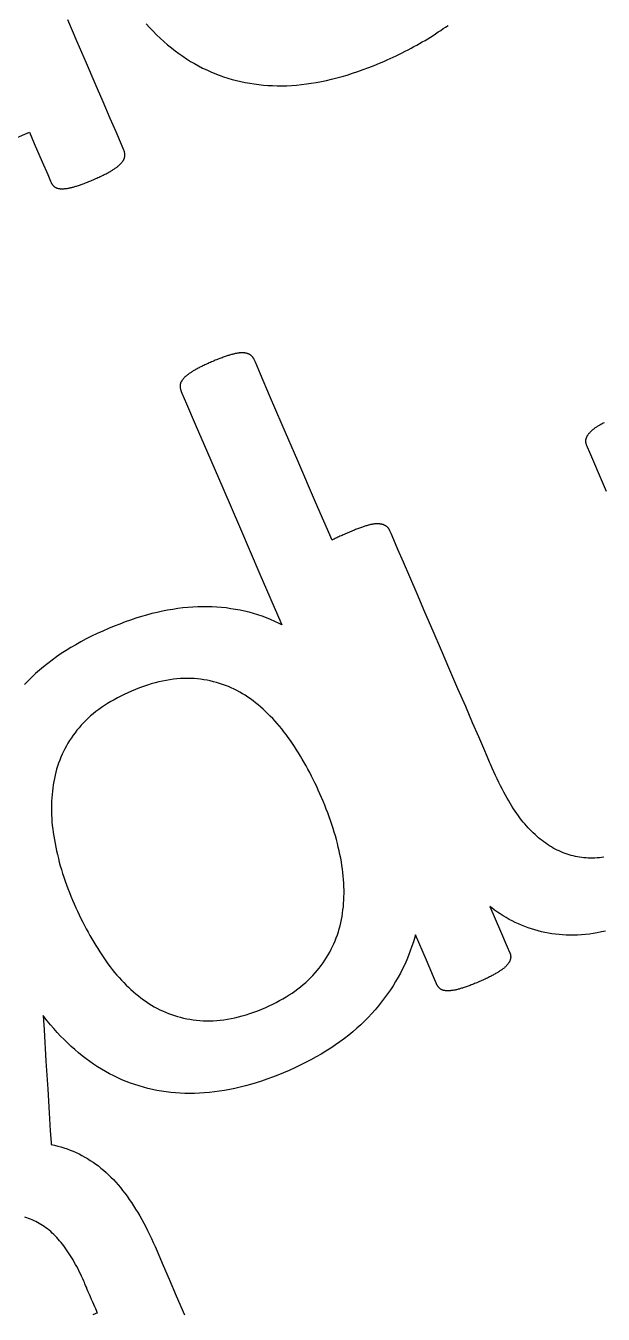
# Model space of a CAD drawing. Header units: millimetres. Extents: x 47 to 159, y 49 to 299.
# Drawn here: x 130.19 to 136.95, y 236.58 to 251.67 of the extents above; entities that cross this region are included whole.
import ezdxf

# ---------------------------------------------------------------- set-up
doc = ezdxf.new("R2010")
doc.units = ezdxf.units.MM

# ---------------------------------------------------------------- blocks, each defined once
blk = doc.blocks.new('angel 01')
for points in [[(4.805, 200.432), (7.571, 201.624), (7.627, 201.494), (7.72, 201.279), (7.785, 201.129), (7.818, 201.052), (7.822, 201.042), (7.824, 201.037), (7.826, 201.033), (7.828, 201.029), (7.831, 201.025), (7.833, 201.021), (7.836, 201.017), (7.838, 201.013), (7.841, 201.009), (7.844, 201.006), (7.846, 201.003), (7.849, 200.999), (7.852, 200.996), (7.855, 200.993), (7.858, 200.991), (7.862, 200.988), (7.865, 200.985), (7.868, 200.983), (7.872, 200.981), (7.875, 200.979), (7.879, 200.976), (7.883, 200.975), (7.887, 200.973), (7.892, 200.971), (7.896, 200.97), (7.901, 200.968), (7.906, 200.967), (7.911, 200.966), (7.916, 200.965), (7.921, 200.964), (7.927, 200.964), (7.933, 200.963), (7.939, 200.963), (7.945, 200.962), (7.951, 200.962), (7.957, 200.962), (7.964, 200.962), (7.971, 200.963), (7.978, 200.963), (7.985, 200.964), (7.992, 200.964), (8, 200.965), (8.007, 200.966), (8.015, 200.967), (8.023, 200.969), (8.032, 200.97), (8.04, 200.972), (8.049, 200.974), (8.057, 200.976), (8.066, 200.978), (8.076, 200.98), (8.085, 200.983), (8.095, 200.985), (8.104, 200.988), (8.114, 200.991), (8.124, 200.994), (8.135, 200.998), (8.146, 201.001), (8.156, 201.005), (8.168, 201.009), (8.179, 201.013), (8.19, 201.017), (8.202, 201.021), (8.214, 201.026), (8.227, 201.03), (8.239, 201.035), (8.252, 201.04), (8.265, 201.046), (8.278, 201.051), (8.291, 201.057), (8.305, 201.063), (8.319, 201.069), (8.333, 201.075), (8.347, 201.081), (8.361, 201.087), (8.374, 201.093), (8.388, 201.099), (8.4, 201.105), (8.413, 201.111), (8.425, 201.117), (8.436, 201.122), (8.448, 201.128), (8.459, 201.134), (8.47, 201.139), (8.48, 201.145), (8.49, 201.15), (8.5, 201.155), (8.51, 201.161), (8.519, 201.166), (8.528, 201.171), (8.536, 201.176), (8.544, 201.181), (8.553, 201.187), (8.56, 201.192), (8.568, 201.197), (8.575, 201.202), (8.582, 201.207), (8.589, 201.211), (8.596, 201.216), (8.602, 201.221), (8.608, 201.226), (8.614, 201.231), (8.619, 201.236), (8.624, 201.24), (8.629, 201.245), (8.634, 201.25), (8.639, 201.254), (8.643, 201.259), (8.647, 201.263), (8.651, 201.268), (8.654, 201.272), (8.658, 201.277), (8.661, 201.281), (8.664, 201.286), (8.667, 201.29), (8.67, 201.295), (8.673, 201.299), (8.675, 201.303), (8.677, 201.308), (8.679, 201.312), (8.681, 201.316), (8.683, 201.321), (8.684, 201.325), (8.685, 201.329), (8.686, 201.334), (8.687, 201.338), (8.688, 201.342), (8.689, 201.346), (8.689, 201.35), (8.689, 201.355), (8.689, 201.359), (8.689, 201.363), (8.689, 201.368), (8.689, 201.372), (8.688, 201.377), (8.687, 201.381), (8.686, 201.386), (8.685, 201.39), (8.684, 201.395), (8.683, 201.399), (8.681, 201.404), (8.679, 201.408), (8.678, 201.413), (8.668, 201.435), (8.636, 201.509), (8.585, 201.629), (8.516, 201.787), (8.434, 201.979), (8.34, 202.196), (8.238, 202.433), (8.13, 202.684), (8.019, 202.941)], [(8.938, 202.894), (8.978, 202.85), (9.02, 202.807), (9.061, 202.765), (9.103, 202.725), (9.146, 202.687), (9.189, 202.649), (9.233, 202.613), (9.277, 202.579), (9.321, 202.546), (9.366, 202.514), (9.412, 202.484), (9.458, 202.455), (9.504, 202.428), (9.551, 202.402), (9.599, 202.377), (9.647, 202.354), (9.695, 202.332), (9.744, 202.312), (9.793, 202.293), (9.843, 202.275), (9.893, 202.259), (9.944, 202.244), (9.995, 202.23), (10.046, 202.218), (10.098, 202.207), (10.151, 202.198), (10.203, 202.19), (10.257, 202.183), (10.311, 202.177), (10.365, 202.173), (10.419, 202.171), (10.474, 202.169), (10.53, 202.169), (10.586, 202.17), (10.642, 202.173), (10.699, 202.177), (10.756, 202.183), (10.814, 202.19), (10.872, 202.198), (10.931, 202.207), (10.99, 202.219), (11.05, 202.231), (11.11, 202.245), (11.171, 202.26), (11.232, 202.277), (11.293, 202.295), (11.355, 202.315), (11.418, 202.335), (11.48, 202.358), (11.544, 202.381), (11.608, 202.407), (11.672, 202.433), (11.722, 202.455), (11.759, 202.471), (11.795, 202.487), (11.832, 202.504), (11.867, 202.521), (11.903, 202.538), (11.938, 202.555), (11.972, 202.573), (12.007, 202.591), (12.041, 202.609), (12.074, 202.627), (12.107, 202.645), (12.14, 202.664), (12.172, 202.682), (12.204, 202.701), (12.236, 202.72), (12.267, 202.74), (12.298, 202.759), (12.328, 202.779), (12.358, 202.799), (12.388, 202.818), (12.417, 202.838), (12.445, 202.857), (12.474, 202.876)], [(14.3, 198.22), (14.29, 198.215), (14.28, 198.21), (14.27, 198.205), (14.261, 198.2), (14.252, 198.195), (14.244, 198.191), (14.236, 198.186), (14.227, 198.181), (14.22, 198.176), (14.212, 198.171), (14.205, 198.167), (14.197, 198.162), (14.19, 198.157), (14.184, 198.152), (14.177, 198.147), (14.171, 198.142), (14.165, 198.137), (14.159, 198.132), (14.153, 198.127), (14.148, 198.122), (14.143, 198.117), (14.138, 198.111), (14.133, 198.106), (14.128, 198.101), (14.124, 198.096), (14.12, 198.091), (14.116, 198.086), (14.112, 198.082), (14.109, 198.077), (14.106, 198.072), (14.103, 198.067), (14.1, 198.063), (14.098, 198.058), (14.095, 198.054), (14.093, 198.049), (14.092, 198.045), (14.09, 198.04), (14.089, 198.036), (14.088, 198.032), (14.087, 198.028), (14.086, 198.024), (14.085, 198.02), (14.085, 198.015), (14.085, 198.011), (14.085, 198.007), (14.085, 198.003), (14.085, 197.999), (14.085, 197.994), (14.086, 197.99), (14.086, 197.986), (14.087, 197.981), (14.088, 197.977), (14.089, 197.972), (14.091, 197.968), (14.092, 197.963), (14.094, 197.959), (14.095, 197.954), (14.097, 197.95), (14.102, 197.939), (14.128, 197.879), (14.175, 197.768), (14.242, 197.613), (14.325, 197.421)], [(14.299, 193.134), (14.272, 193.13), (14.246, 193.127), (14.22, 193.125), (14.193, 193.123), (14.167, 193.123), (14.142, 193.123), (14.116, 193.123), (14.09, 193.125), (14.065, 193.127), (14.039, 193.13), (14.014, 193.134), (13.989, 193.138), (13.965, 193.143), (13.94, 193.148), (13.916, 193.154), (13.892, 193.161), (13.868, 193.169), (13.844, 193.177), (13.821, 193.186), (13.798, 193.195), (13.774, 193.206), (13.752, 193.217), (13.729, 193.228), (13.706, 193.24), (13.684, 193.253), (13.662, 193.267), (13.64, 193.281), (13.618, 193.296), (13.597, 193.311), (13.575, 193.327), (13.554, 193.344), (13.533, 193.361), (13.513, 193.379), (13.492, 193.397), (13.472, 193.417), (13.452, 193.436), (13.432, 193.457), (13.412, 193.478), (13.392, 193.5), (13.373, 193.522), (13.354, 193.545), (13.335, 193.568), (13.316, 193.593), (13.297, 193.618), (13.279, 193.644), (13.26, 193.671), (13.241, 193.699), (13.222, 193.729), (13.203, 193.76), (13.184, 193.792), (13.165, 193.825), (13.146, 193.859), (13.127, 193.895), (13.107, 193.932), (13.088, 193.969), (13.069, 194.009), (13.049, 194.049), (13.03, 194.09), (13.01, 194.133), (12.99, 194.177), (12.971, 194.222), (12.959, 194.248), (12.934, 194.306), (12.891, 194.406), (12.833, 194.542), (12.761, 194.708), (12.68, 194.897), (12.59, 195.105), (12.495, 195.325), (12.397, 195.553), (12.299, 195.781), (12.203, 196.005), (12.111, 196.218), (12.026, 196.415), (11.951, 196.59), (11.887, 196.737), (11.838, 196.85), (11.806, 196.925), (11.793, 196.954), (11.791, 196.959), (11.789, 196.963), (11.787, 196.967), (11.785, 196.972), (11.782, 196.976), (11.78, 196.98), (11.777, 196.983), (11.775, 196.987), (11.772, 196.99), (11.769, 196.994), (11.766, 196.997), (11.763, 197), (11.76, 197.003), (11.756, 197.006), (11.753, 197.008), (11.749, 197.011), (11.746, 197.013), (11.742, 197.016), (11.738, 197.018), (11.734, 197.02), (11.73, 197.022), (11.726, 197.024), (11.721, 197.025), (11.717, 197.027), (11.712, 197.028), (11.707, 197.03), (11.702, 197.031), (11.697, 197.032), (11.691, 197.033), (11.685, 197.034), (11.68, 197.035), (11.674, 197.036), (11.668, 197.036), (11.661, 197.037), (11.655, 197.037), (11.648, 197.037), (11.641, 197.037), (11.634, 197.037), (11.627, 197.037), (11.62, 197.037), (11.613, 197.036), (11.605, 197.035), (11.597, 197.034), (11.589, 197.033), (11.581, 197.031), (11.573, 197.03), (11.564, 197.028), (11.556, 197.026), (11.547, 197.024), (11.538, 197.021), (11.529, 197.019), (11.519, 197.016), (11.51, 197.013), (11.5, 197.01), (11.49, 197.007), (11.48, 197.003), (11.47, 197), (11.459, 196.996), (11.448, 196.992), (11.437, 196.988), (11.426, 196.984), (11.414, 196.979), (11.402, 196.975), (11.39, 196.97), (11.378, 196.965), (11.365, 196.96), (11.353, 196.955), (11.339, 196.949), (11.326, 196.944), (11.313, 196.938), (11.299, 196.932), (11.285, 196.926), (11.271, 196.92), (11.258, 196.914), (11.245, 196.909), (11.232, 196.903), (11.22, 196.897), (11.207, 196.892), (11.195, 196.886), (11.184, 196.88), (11.172, 196.875), (11.161, 196.87), (11.15, 196.864), (11.14, 196.859), (11.129, 196.854), (11.119, 196.849), (11.115, 196.846), (10.923, 197.291), (10.714, 197.777), (10.532, 198.199), (10.384, 198.542), (10.277, 198.791), (10.217, 198.93), (10.206, 198.956), (10.204, 198.961), (10.202, 198.965), (10.199, 198.969), (10.197, 198.974), (10.194, 198.978), (10.192, 198.982), (10.189, 198.986), (10.186, 198.989), (10.183, 198.993), (10.18, 198.996), (10.177, 199), (10.174, 199.003), (10.17, 199.006), (10.167, 199.009), (10.163, 199.012), (10.159, 199.015), (10.156, 199.017), (10.152, 199.02), (10.148, 199.022), (10.143, 199.024), (10.139, 199.026), (10.135, 199.028), (10.13, 199.03), (10.125, 199.032), (10.12, 199.033), (10.115, 199.035), (10.11, 199.036), (10.105, 199.037), (10.099, 199.038), (10.094, 199.039), (10.088, 199.039), (10.082, 199.04), (10.076, 199.04), (10.07, 199.041), (10.064, 199.041), (10.057, 199.041), (10.051, 199.041), (10.044, 199.04), (10.037, 199.04), (10.029, 199.039), (10.022, 199.038), (10.014, 199.037), (10.006, 199.036), (9.998, 199.034), (9.99, 199.033), (9.981, 199.031), (9.973, 199.029), (9.964, 199.027), (9.955, 199.025), (9.945, 199.023), (9.936, 199.02), (9.926, 199.017), (9.916, 199.014), (9.906, 199.011), (9.895, 199.008), (9.885, 199.005), (9.874, 199.001), (9.862, 198.997), (9.851, 198.993), (9.839, 198.989), (9.827, 198.984), (9.814, 198.979), (9.802, 198.975), (9.789, 198.97), (9.775, 198.964), (9.762, 198.959), (9.748, 198.953), (9.734, 198.947), (9.72, 198.941), (9.705, 198.935), (9.691, 198.929), (9.677, 198.923), (9.664, 198.917), (9.651, 198.911), (9.638, 198.905), (9.625, 198.899), (9.613, 198.894), (9.601, 198.888), (9.59, 198.882), (9.578, 198.876), (9.567, 198.871), (9.557, 198.865), (9.546, 198.86), (9.536, 198.854), (9.526, 198.849), (9.516, 198.844), (9.507, 198.838), (9.498, 198.833), (9.49, 198.828), (9.481, 198.823), (9.473, 198.818), (9.465, 198.812), (9.457, 198.807), (9.45, 198.802), (9.442, 198.797), (9.435, 198.792), (9.429, 198.787), (9.422, 198.782), (9.416, 198.777), (9.41, 198.772), (9.404, 198.767), (9.399, 198.763), (9.393, 198.758), (9.388, 198.753), (9.384, 198.748), (9.379, 198.743), (9.375, 198.739), (9.371, 198.734), (9.367, 198.729), (9.363, 198.724), (9.36, 198.72), (9.357, 198.715), (9.354, 198.71), (9.351, 198.706), (9.348, 198.701), (9.346, 198.697), (9.344, 198.692), (9.342, 198.688), (9.341, 198.683), (9.34, 198.679), (9.338, 198.674), (9.338, 198.67), (9.337, 198.665), (9.336, 198.661), (9.336, 198.656), (9.336, 198.652), (9.336, 198.647), (9.336, 198.643), (9.336, 198.638), (9.337, 198.634), (9.337, 198.629), (9.338, 198.625), (9.339, 198.62), (9.34, 198.616), (9.341, 198.611), (9.343, 198.606), (9.344, 198.602), (9.346, 198.597), (9.347, 198.592), (9.349, 198.588), (9.357, 198.569), (9.412, 198.443), (9.514, 198.206), (9.657, 197.872), (9.836, 197.458), (10.042, 196.979), (10.271, 196.448), (10.514, 195.883), (10.526, 195.856), (10.494, 195.872), (10.445, 195.895), (10.396, 195.916), (10.346, 195.936), (10.296, 195.955), (10.245, 195.972), (10.194, 195.987), (10.143, 196.002), (10.09, 196.014), (10.038, 196.026), (9.985, 196.036), (9.931, 196.044), (9.877, 196.052), (9.822, 196.058), (9.767, 196.062), (9.711, 196.065), (9.655, 196.066), (9.599, 196.067), (9.542, 196.065), (9.484, 196.063), (9.426, 196.058), (9.368, 196.053), (9.308, 196.045), (9.249, 196.036), (9.189, 196.026), (9.129, 196.014), (9.068, 196.001), (9.006, 195.986), (8.944, 195.969), (8.882, 195.951), (8.819, 195.932), (8.756, 195.911), (8.692, 195.888), (8.628, 195.864), (8.563, 195.839), (8.498, 195.812), (8.431, 195.782), (8.365, 195.752), (8.3, 195.721), (8.237, 195.689), (8.175, 195.656), (8.115, 195.622), (8.057, 195.588), (8, 195.553), (7.944, 195.517), (7.89, 195.48), (7.838, 195.442), (7.787, 195.403), (7.737, 195.364), (7.69, 195.324), (7.643, 195.283), (7.598, 195.241), (7.555, 195.198), (7.513, 195.155)], [(14.317, 192.268), (14.269, 192.257), (14.221, 192.248), (14.174, 192.239), (14.128, 192.232), (14.082, 192.227), (14.036, 192.223), (13.991, 192.22), (13.946, 192.219), (13.902, 192.219), (13.858, 192.22), (13.815, 192.223), (13.773, 192.226), (13.731, 192.231), (13.689, 192.237), (13.648, 192.244), (13.607, 192.251), (13.567, 192.26), (13.527, 192.27), (13.488, 192.281), (13.449, 192.293), (13.41, 192.306), (13.372, 192.32), (13.335, 192.335), (13.298, 192.351), (13.261, 192.368), (13.225, 192.386), (13.19, 192.405), (13.154, 192.425), (13.12, 192.446), (13.085, 192.468), (13.052, 192.491), (13.018, 192.514), (12.985, 192.539), (12.963, 192.556), (12.964, 192.554), (13.088, 192.267), (13.167, 192.084), (13.195, 192.019), (13.196, 192.015), (13.198, 192.01), (13.2, 192.005), (13.201, 192.001), (13.203, 191.996), (13.204, 191.991), (13.205, 191.987), (13.205, 191.982), (13.206, 191.978), (13.206, 191.973), (13.207, 191.969), (13.207, 191.964), (13.207, 191.96), (13.206, 191.956), (13.206, 191.951), (13.205, 191.947), (13.204, 191.943), (13.204, 191.939), (13.202, 191.934), (13.201, 191.93), (13.2, 191.926), (13.198, 191.921), (13.196, 191.917), (13.194, 191.913), (13.192, 191.908), (13.189, 191.904), (13.187, 191.899), (13.184, 191.895), (13.181, 191.89), (13.178, 191.886), (13.174, 191.881), (13.171, 191.877), (13.167, 191.872), (13.163, 191.867), (13.159, 191.863), (13.154, 191.858), (13.15, 191.854), (13.145, 191.849), (13.14, 191.844), (13.134, 191.839), (13.129, 191.834), (13.123, 191.83), (13.116, 191.825), (13.11, 191.82), (13.103, 191.815), (13.096, 191.81), (13.089, 191.805), (13.081, 191.8), (13.074, 191.795), (13.066, 191.789), (13.057, 191.784), (13.049, 191.779), (13.04, 191.774), (13.031, 191.769), (13.021, 191.763), (13.011, 191.758), (13.001, 191.752), (12.991, 191.747), (12.98, 191.741), (12.969, 191.736), (12.957, 191.73), (12.946, 191.724), (12.934, 191.718), (12.921, 191.712), (12.908, 191.706), (12.895, 191.7), (12.882, 191.694), (12.868, 191.688), (12.854, 191.682), (12.84, 191.676), (12.825, 191.669), (12.811, 191.663), (12.798, 191.658), (12.784, 191.652), (12.771, 191.647), (12.758, 191.642), (12.745, 191.637), (12.733, 191.632), (12.721, 191.627), (12.709, 191.623), (12.697, 191.619), (12.685, 191.614), (12.674, 191.611), (12.663, 191.607), (12.652, 191.603), (12.642, 191.6), (12.632, 191.597), (12.621, 191.594), (12.612, 191.591), (12.602, 191.588), (12.592, 191.586), (12.583, 191.583), (12.574, 191.581), (12.565, 191.579), (12.556, 191.577), (12.548, 191.576), (12.54, 191.574), (12.531, 191.573), (12.523, 191.572), (12.516, 191.571), (12.508, 191.57), (12.501, 191.569), (12.493, 191.568), (12.486, 191.568), (12.48, 191.568), (12.473, 191.568), (12.467, 191.568), (12.46, 191.568), (12.454, 191.568), (12.448, 191.569), (12.442, 191.569), (12.437, 191.57), (12.431, 191.571), (12.426, 191.572), (12.421, 191.573), (12.416, 191.574), (12.412, 191.576), (12.407, 191.577), (12.403, 191.579), (12.399, 191.581), (12.395, 191.583), (12.391, 191.585), (12.387, 191.587), (12.384, 191.59), (12.38, 191.592), (12.377, 191.595), (12.374, 191.598), (12.371, 191.601), (12.368, 191.604), (12.365, 191.607), (12.362, 191.61), (12.359, 191.614), (12.357, 191.617), (12.354, 191.621), (12.351, 191.625), (12.349, 191.629), (12.347, 191.633), (12.344, 191.637), (12.342, 191.642), (12.34, 191.646), (12.338, 191.651), (12.304, 191.73), (12.22, 191.925), (12.091, 192.223), (12.091, 192.224), (12.083, 192.197), (12.067, 192.143), (12.05, 192.089), (12.031, 192.035), (12.011, 191.982), (11.989, 191.93), (11.966, 191.878), (11.941, 191.827), (11.915, 191.776), (11.888, 191.726), (11.86, 191.677), (11.829, 191.628), (11.798, 191.58), (11.765, 191.532), (11.731, 191.485), (11.695, 191.438), (11.658, 191.392), (11.62, 191.347), (11.58, 191.302), (11.538, 191.257), (11.496, 191.214), (11.451, 191.171), (11.406, 191.13), (11.358, 191.089), (11.31, 191.049), (11.26, 191.01), (11.208, 190.971), (11.155, 190.934), (11.1, 190.897), (11.044, 190.861), (10.987, 190.827), (10.928, 190.793), (10.868, 190.759), (10.806, 190.727), (10.742, 190.696), (10.678, 190.665), (10.611, 190.636), (10.545, 190.607), (10.48, 190.581), (10.416, 190.556), (10.352, 190.533), (10.288, 190.511), (10.225, 190.491), (10.162, 190.472), (10.1, 190.455), (10.039, 190.439), (9.977, 190.425), (9.917, 190.412), (9.857, 190.401), (9.797, 190.392), (9.738, 190.384), (9.679, 190.377), (9.621, 190.372), (9.563, 190.369), (9.506, 190.367), (9.449, 190.366), (9.392, 190.367), (9.336, 190.369), (9.281, 190.373), (9.226, 190.378), (9.172, 190.384), (9.118, 190.392), (9.064, 190.402), (9.012, 190.412), (8.959, 190.425), (8.907, 190.438), (8.856, 190.453), (8.805, 190.469), (8.754, 190.487), (8.704, 190.506), (8.655, 190.527), (8.606, 190.549), (8.558, 190.572), (8.51, 190.597), (8.462, 190.623), (8.415, 190.65), (8.369, 190.679), (8.323, 190.709), (8.278, 190.74), (8.234, 190.773), (8.189, 190.807), (8.146, 190.842), (8.103, 190.879), (8.061, 190.917), (8.019, 190.956), (7.977, 190.996), (7.937, 191.038), (7.896, 191.081), (7.857, 191.126), (7.818, 191.171), (7.779, 191.218), (7.741, 191.267), (7.732, 191.278), (7.742, 191.112), (7.765, 190.742), (7.786, 190.414), (7.803, 190.138), (7.816, 189.927), (7.825, 189.79), (7.826, 189.766), (7.864, 189.758), (7.902, 189.749), (7.94, 189.739), (7.976, 189.728), (8.013, 189.716), (8.048, 189.702), (8.083, 189.688), (8.118, 189.673), (8.152, 189.657), (8.186, 189.64), (8.219, 189.621), (8.252, 189.602), (8.284, 189.582), (8.316, 189.561), (8.348, 189.539), (8.379, 189.516), (8.409, 189.492), (8.439, 189.466), (8.469, 189.44), (8.498, 189.413), (8.526, 189.385), (8.554, 189.356), (8.582, 189.326), (8.609, 189.295), (8.636, 189.263), (8.663, 189.23), (8.689, 189.196), (8.715, 189.161), (8.74, 189.125), (8.765, 189.088), (8.79, 189.05), (8.815, 189.012), (8.839, 188.972), (8.863, 188.931), (8.886, 188.89), (8.91, 188.847), (8.933, 188.804), (8.955, 188.759), (8.977, 188.714), (8.999, 188.667), (9.021, 188.62), (9.042, 188.572), (9.054, 188.544), (9.086, 188.471), (9.138, 188.35), (9.207, 188.19), (9.291, 187.995), (9.386, 187.773)], [(8.318, 187.776), (8.344, 187.788), (8.361, 187.795), (8.367, 187.797), (8.365, 187.801), (8.361, 187.81), (8.355, 187.825), (8.347, 187.844), (8.337, 187.867), (8.325, 187.893), (8.313, 187.921), (8.3, 187.951), (8.287, 187.982), (8.274, 188.012), (8.261, 188.042), (8.249, 188.069), (8.238, 188.095), (8.229, 188.118), (8.221, 188.136), (8.215, 188.15), (8.211, 188.158), (8.208, 188.166), (8.195, 188.196), (8.181, 188.225), (8.168, 188.254), (8.154, 188.282), (8.14, 188.31), (8.126, 188.337), (8.112, 188.364), (8.097, 188.39), (8.083, 188.415), (8.068, 188.44), (8.053, 188.465), (8.037, 188.489), (8.022, 188.512), (8.006, 188.535), (7.99, 188.557), (7.974, 188.579), (7.958, 188.6), (7.942, 188.62), (7.925, 188.64), (7.908, 188.66), (7.891, 188.679), (7.874, 188.697), (7.856, 188.714), (7.838, 188.731), (7.82, 188.747), (7.802, 188.763), (7.783, 188.778), (7.764, 188.792), (7.745, 188.806), (7.725, 188.819), (7.706, 188.831), (7.686, 188.843), (7.666, 188.854), (7.645, 188.865), (7.625, 188.875), (7.604, 188.884), (7.582, 188.893), (7.561, 188.901), (7.539, 188.908), (7.517, 188.915)]]:
    blk.add_lwpolyline(points)
blk.add_lwpolyline([(10.992, 193.834), (10.973, 193.877), (10.954, 193.919), (10.935, 193.961), (10.915, 194.003), (10.895, 194.044), (10.874, 194.084), (10.854, 194.124), (10.832, 194.164), (10.811, 194.203), (10.789, 194.242), (10.767, 194.28), (10.744, 194.318), (10.721, 194.355), (10.698, 194.392), (10.675, 194.428), (10.651, 194.464), (10.627, 194.5), (10.602, 194.535), (10.577, 194.569), (10.552, 194.602), (10.526, 194.635), (10.5, 194.667), (10.474, 194.698), (10.447, 194.728), (10.42, 194.758), (10.392, 194.786), (10.364, 194.814), (10.336, 194.841), (10.308, 194.867), (10.279, 194.893), (10.249, 194.917), (10.22, 194.941), (10.19, 194.964), (10.159, 194.987), (10.129, 195.008), (10.097, 195.029), (10.066, 195.048), (10.034, 195.067), (10.001, 195.085), (9.968, 195.101), (9.935, 195.117), (9.901, 195.131), (9.867, 195.145), (9.832, 195.157), (9.797, 195.169), (9.761, 195.179), (9.725, 195.189), (9.689, 195.197), (9.652, 195.205), (9.614, 195.211), (9.576, 195.217), (9.538, 195.221), (9.499, 195.225), (9.46, 195.227), (9.42, 195.228), (9.38, 195.227), (9.339, 195.225), (9.298, 195.222), (9.257, 195.217), (9.215, 195.211), (9.172, 195.204), (9.129, 195.196), (9.086, 195.186), (9.042, 195.174), (8.997, 195.162), (8.952, 195.148), (8.907, 195.133), (8.861, 195.116), (8.815, 195.098), (8.768, 195.079), (8.724, 195.059), (8.682, 195.04), (8.641, 195.02), (8.601, 194.999), (8.562, 194.978), (8.524, 194.956), (8.487, 194.934), (8.451, 194.911), (8.416, 194.888), (8.383, 194.863), (8.35, 194.839), (8.319, 194.814), (8.288, 194.788), (8.259, 194.761), (8.231, 194.734), (8.203, 194.707), (8.177, 194.679), (8.152, 194.65), (8.128, 194.621), (8.105, 194.591), (8.083, 194.561), (8.062, 194.531), (8.042, 194.5), (8.022, 194.468), (8.004, 194.436), (7.986, 194.404), (7.97, 194.371), (7.954, 194.338), (7.94, 194.304), (7.926, 194.27), (7.913, 194.235), (7.901, 194.2), (7.89, 194.165), (7.88, 194.129), (7.871, 194.092), (7.863, 194.056), (7.856, 194.018), (7.85, 193.981), (7.844, 193.943), (7.84, 193.905), (7.836, 193.866), (7.833, 193.827), (7.831, 193.788), (7.829, 193.749), (7.829, 193.709), (7.829, 193.669), (7.83, 193.628), (7.833, 193.587), (7.835, 193.546), (7.839, 193.505), (7.844, 193.463), (7.849, 193.421), (7.856, 193.378), (7.863, 193.335), (7.871, 193.292), (7.879, 193.249), (7.889, 193.206), (7.899, 193.163), (7.91, 193.119), (7.921, 193.075), (7.933, 193.032), (7.946, 192.988), (7.96, 192.943), (7.975, 192.899), (7.99, 192.854), (8.006, 192.81), (8.022, 192.765), (8.04, 192.72), (8.058, 192.675), (8.077, 192.629), (8.096, 192.585), (8.115, 192.541), (8.135, 192.499), (8.155, 192.456), (8.175, 192.415), (8.195, 192.373), (8.216, 192.333), (8.237, 192.293), (8.259, 192.253), (8.28, 192.214), (8.303, 192.175), (8.325, 192.137), (8.348, 192.099), (8.371, 192.062), (8.394, 192.025), (8.418, 191.989), (8.442, 191.953), (8.467, 191.918), (8.491, 191.883), (8.517, 191.849), (8.542, 191.816), (8.568, 191.784), (8.594, 191.753), (8.621, 191.722), (8.648, 191.693), (8.675, 191.664), (8.703, 191.636), (8.731, 191.609), (8.76, 191.582), (8.789, 191.557), (8.818, 191.532), (8.847, 191.508), (8.877, 191.485), (8.908, 191.462), (8.938, 191.441), (8.969, 191.42), (9.001, 191.401), (9.033, 191.382), (9.065, 191.364), (9.098, 191.347), (9.131, 191.332), (9.165, 191.317), (9.199, 191.303), (9.234, 191.29), (9.269, 191.278), (9.304, 191.268), (9.34, 191.258), (9.377, 191.249), (9.414, 191.241), (9.451, 191.234), (9.488, 191.228), (9.527, 191.223), (9.565, 191.219), (9.604, 191.217), (9.644, 191.215), (9.684, 191.215), (9.724, 191.216), (9.765, 191.219), (9.806, 191.223), (9.848, 191.228), (9.89, 191.235), (9.933, 191.242), (9.976, 191.252), (10.02, 191.262), (10.064, 191.274), (10.109, 191.287), (10.154, 191.302), (10.2, 191.318), (10.246, 191.335), (10.292, 191.354), (10.338, 191.373), (10.38, 191.392), (10.422, 191.412), (10.462, 191.432), (10.501, 191.453), (10.539, 191.474), (10.576, 191.496), (10.612, 191.519), (10.647, 191.542), (10.681, 191.565), (10.714, 191.59), (10.746, 191.615), (10.777, 191.64), (10.807, 191.666), (10.836, 191.693), (10.864, 191.72), (10.891, 191.748), (10.916, 191.777), (10.941, 191.806), (10.965, 191.835), (10.988, 191.865), (11.01, 191.896), (11.031, 191.926), (11.051, 191.958), (11.07, 191.989), (11.088, 192.021), (11.105, 192.054), (11.122, 192.087), (11.137, 192.12), (11.151, 192.154), (11.165, 192.188), (11.177, 192.223), (11.189, 192.258), (11.199, 192.293), (11.209, 192.329), (11.218, 192.366), (11.225, 192.402), (11.232, 192.439), (11.238, 192.477), (11.243, 192.515), (11.248, 192.553), (11.251, 192.591), (11.254, 192.63), (11.255, 192.669), (11.256, 192.709), (11.256, 192.748), (11.255, 192.789), (11.253, 192.829), (11.251, 192.87), (11.247, 192.911), (11.243, 192.953), (11.237, 192.994), (11.231, 193.037), (11.224, 193.079), (11.216, 193.122), (11.208, 193.165), (11.198, 193.208), (11.188, 193.251), (11.178, 193.295), (11.166, 193.339), (11.154, 193.383), (11.141, 193.427), (11.128, 193.471), (11.113, 193.516), (11.098, 193.561), (11.082, 193.606), (11.066, 193.651), (11.048, 193.696), (11.03, 193.742), (11.012, 193.788)], close=True)

msp = doc.modelspace()

# ---------------------------------------------------------------- block references
msp.add_blockref('angel 01', (122.661, 48.801))

doc.saveas('drawing.dxf')
